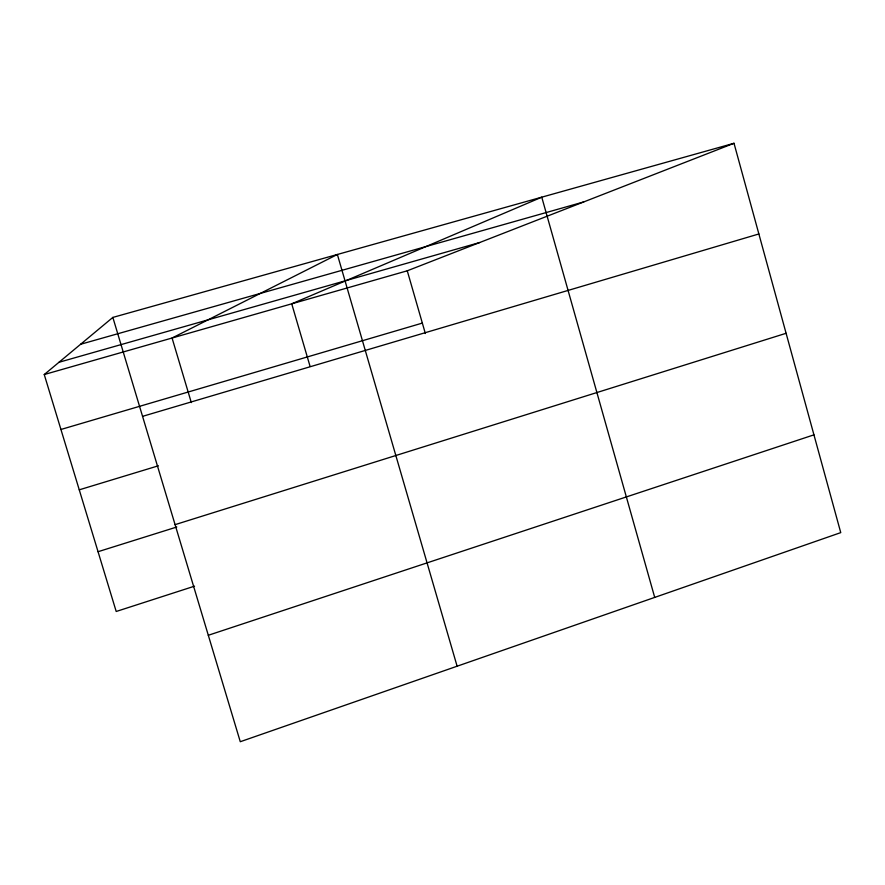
<?xml version="1.0" encoding="UTF-8"?>
<svg xmlns="http://www.w3.org/2000/svg" width="885" height="885" viewBox="0 0 885 885"><rect width="100%" height="100%" fill="white"/><g stroke="black" fill="none" stroke-linecap="round" stroke-linejoin="round"><path stroke-width="1.33" d="M194.545 586.169L116.201 611.48L44.25 374.543L112.849 317.416L734.008 143.281L840.75 532.626L240.277 741.718L112.849 317.416M44.25 374.543L407.266 270.799L734.008 143.281M208.307 635.275L813.946 434.845M175.086 524.65L786.101 333.291M98.047 551.709L176.779 527.017M79.263 489.825L158.393 465.787M142.562 416.348L758.876 233.961M60.932 429.479L422.344 323.091M58.985 362.275L479.736 242.512M80.612 344.265L583.779 201.913M191.315 402.575L172.066 338.015L337.373 254.471L457.114 666.217M310.027 366.246L291.729 303.82L541.764 197.178L654.712 597.408M407.266 270.799L425.353 333.534"/></g></svg>
